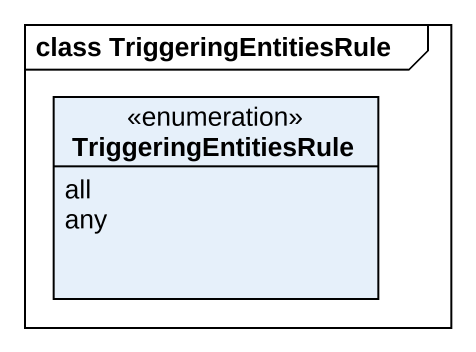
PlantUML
@startuml
mainframe class TriggeringEntitiesRule
hide circle
hide empty members
enum TriggeringEntitiesRule {
  all
  any
}
@enduml
